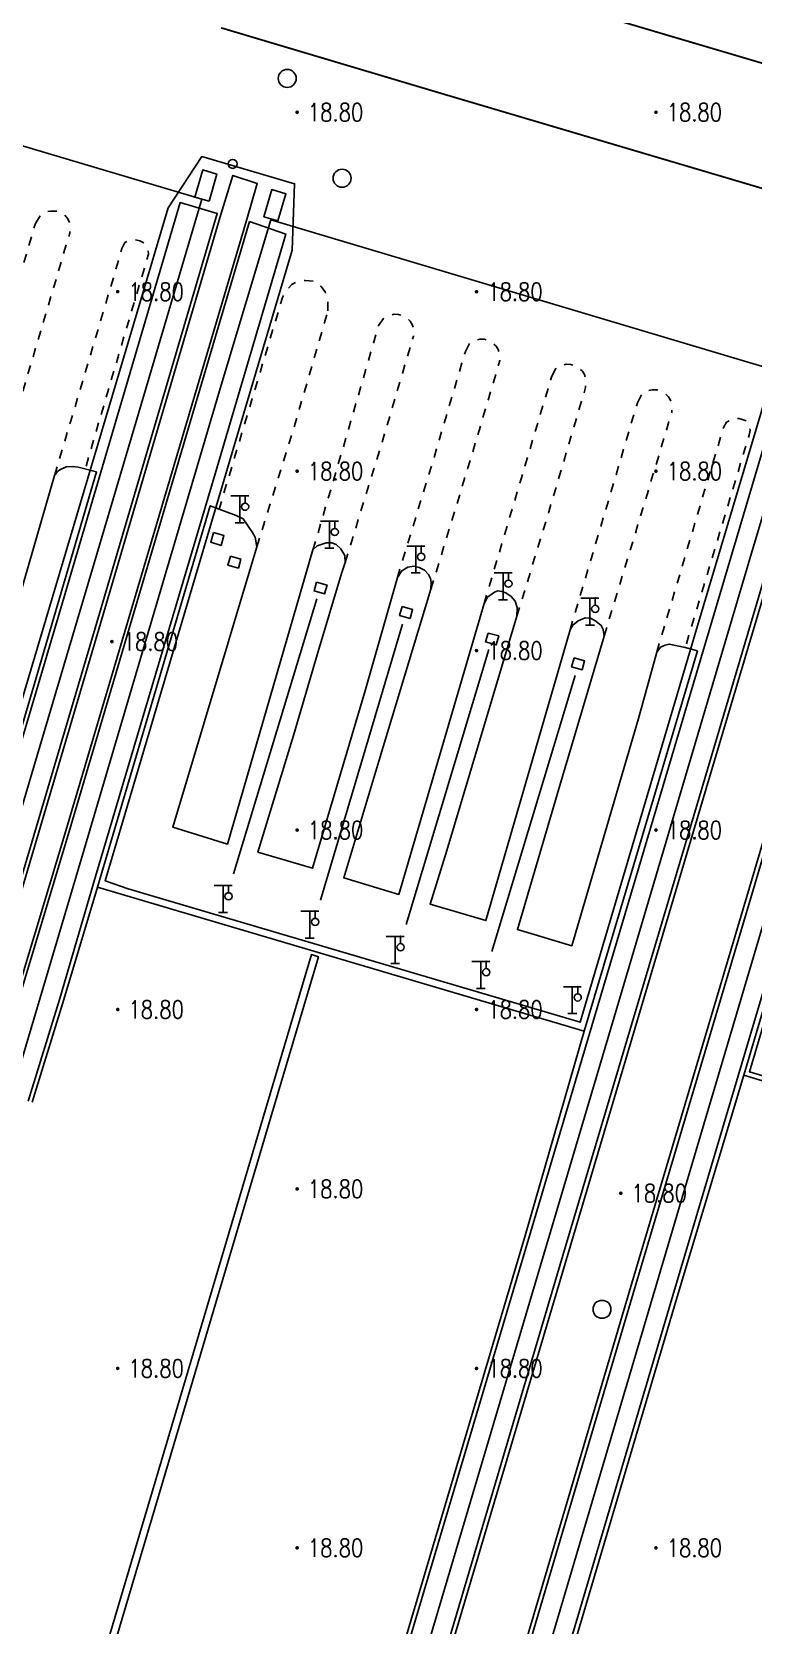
# Model space of a CAD drawing. Extents: x 404846 to 408477, y 3390929 to 3392894.
# Drawn here: x 406426.6 to 406466.8, y 3391940.1 to 3392028.9 of the extents above; entities that cross this region are included whole.
import ezdxf
from ezdxf.enums import TextEntityAlignment as Align

# ---------------------------------------------------------------- set-up
doc = ezdxf.new("R2010")
doc.units = 0
doc.header["$LTSCALE"] = 0.5
doc.header["$PDSIZE"] = 0.2
doc.linetypes.add('X6', pattern=[2, 1, -1])
doc.layers.get('0').update_dxf_attribs({"linetype": 'CONTINUOUS'})
for name, color, linetype in [('3221', 6, 'CONTINUOUS'), ('DLSS', 4, 'CONTINUOUS'), ('DMTZ', 3, 'CONTINUOUS'), ('FZTZ', 7, 'CONTINUOUS'), ('GCD', 1, 'CONTINUOUS'), ('GXYZ', 2, 'CONTINUOUS'), ('JMD', 6, 'CONTINUOUS'), ('SXSS', 5, 'CONTINUOUS'), ('ZBTZ', 3, 'CONTINUOUS')]:
    doc.layers.add(name, color=color, linetype=linetype)
doc.styles.add('HZ', font='rs.shx', dxfattribs={"width": 0.8, "bigfont": 'hztxt.shx'})
doc.linetypes.add('10422', pattern='A,0.75,[150,AAA.SHX,S=0.5,R=0,X=0,Y=0.5],1.5,[177,AAA.SHX,S=1,R=0,X=0,Y=0.4],0.75', length=3)
doc.linetypes.add('1161', pattern='A,0,[149,AAA.SHX,S=0.15,R=0,X=0,Y=0],-1.6', length=1.6)
doc.linetypes.add('444', pattern='A,4.5,[145,AAA.SHX,S=1,R=0,X=0,Y=1],4.5,-0.5,[146,AAA.SHX,S=1,R=0,X=0,Y=0],-0.5', length=10)

# ---------------------------------------------------------------- blocks, each defined once
blk = doc.blocks.new('gc063')
for p, q in [((-1, 3), (1, 3)), ((0, 0), (0, 3)), ((0.6, 3), (0.6, 2.2)), ((-0.5, 0), (0.5, 0))]:
    blk.add_line(p, q)
blk.add_circle((0.6, 1.8), 0.4)
blk.add_point((0.6, 3))
blk.add_point((0.6, 3))
blk = doc.blocks.new('GC200')
at = {"linetype": 'Continuous', "const_width": 0.2, "flags": 128}
blk.add_lwpolyline([(-0.1, 0, 1), (0.1, 0, 1)], format="xyb", close=True, dxfattribs=at)
blk = doc.blocks.new('gc170')
at = {"linetype": 'Continuous'}
blk.add_circle((0, 0), 0.5, dxfattribs=at)
blk = doc.blocks.new('gc188')
blk.add_circle((0, 0), 1)

msp = doc.modelspace()

# ---------------------------------------------------------------- linework, layer by layer
at = {"layer": '3221', "color": 6}
for points in [[(406408.206, 3391925.61, 18.706), (406415.012, 3391948.502, 18.91), (406421.312, 3391969.747, 18.91), (406426.414, 3391987.021, 18.91), (406432.267, 3392006.784, 18.766), (406436.05, 3392019.533, 18.696), (406406.331, 3392028.353, 18.696), (406402.545, 3392015.595, 18.766), (406396.687, 3391995.813, 18.91), (406391.586, 3391978.544, 18.91), (406385.294, 3391957.326, 18.91), (406378.486, 3391934.427, 18.706)], [(406448.421, 3391938.186, 18.769), (406459.185, 3391974.446, 18.769), (406466.823, 3392000.308, 18.734), (406469.598, 3392009.529, 18.743), (406439.892, 3392018.393, 18.743), (406437.115, 3392009.166, 18.734), (406429.461, 3391983.247, 18.769), (406418.703, 3391947.009, 18.769)], [(406467.948, 3391872.153, 18.794), (406472.891, 3391888.758, 18.592), (406479.048, 3391909.516, 18.592), (406484.657, 3391928.483, 18.663), (406493.475, 3391958.236, 18.743), (406500.508, 3391981.963, 18.743), (406505.554, 3391998.929, 18.743), (406475.84, 3392007.766, 18.743), (406470.79, 3391990.786, 18.743), (406463.753, 3391967.045, 18.743), (406454.933, 3391937.283, 18.663), (406449.324, 3391918.319, 18.592), (406443.175, 3391897.587, 18.592), (406438.237, 3391880.997, 18.794)]]:
    msp.add_polyline3d(points, dxfattribs=at)
at = {"layer": 'DLSS', "linetype": 'Continuous', "const_width": 0.1, "elevation": 18.583, "flags": 128}
for points in [[(406484.011, 3392022.168), (406451.368, 3392031.815), (406439.032, 3392035.491)], [(406482.119, 3392015.748), (406449.466, 3392025.407), (406437.123, 3392029.084)]]:
    msp.add_lwpolyline(points, dxfattribs=at)
at = {"layer": 'DLSS', "linetype": 'X6', "flags": 128}
for points, elevation in [([(406426.768, 3392018.182), (406426.94, 3392018.459), (406427.094, 3392018.666), (406427.385, 3392018.83), (406427.606, 3392018.872), (406427.977, 3392018.859), (406428.21, 3392018.785), (406428.419, 3392018.639), (406428.574, 3392018.447), (406428.669, 3392018.241), (406428.735, 3392018.044), (406428.682, 3392017.648)], 18.747), ([(406423, 3392005.453), (406424.633, 3392010.855), (406426.768, 3392018.182)], 18.666), ([(406424.923, 3392005.003), (406427.189, 3392012.601), (406428.682, 3392017.648)], 18.684), ([(406431.596, 3392016.785), (406431.759, 3392017.119), (406431.963, 3392017.242), (406432.287, 3392017.275), (406432.589, 3392017.209), (406432.778, 3392017.12), (406432.89, 3392017.024), (406433.037, 3392016.731), (406433.075, 3392016.471), (406431.65, 3392011.669), (406429.54, 3392004.495)], 18.744), ([(406427.835, 3392004.135), (406430.102, 3392011.735), (406431.596, 3392016.785)], 18.684), ([(406443.072, 3392013.317), (406443.08, 3392013.925), (406442.917, 3392014.376), (406442.687, 3392014.692), (406442.248, 3392014.964), (406441.8, 3392015.011), (406441.358, 3392014.954), (406441.065, 3392014.772), (406440.712, 3392014.397), (406440.542, 3392014.059), (406437.011, 3392002.263)], 18.761), ([(406439.115, 3392000.163), (406441.316, 3392007.274), (406443.072, 3392013.317)], 18.941), ([(406445.902, 3392012.495), (406446.177, 3392012.885), (406446.408, 3392013.037), (406446.763, 3392013.12), (406447.016, 3392013.113), (406447.269, 3392013.039), (406447.444, 3392012.947), (406447.666, 3392012.73), (406447.776, 3392012.549), (406447.855, 3392012.32), (406447.84, 3392011.904)], 18.909), ([(406442.242, 3391999.987), (406444.138, 3392006.428), (406445.902, 3392012.495)], 18.941), ([(406444.032, 3391999.297), (406446.003, 3392005.687), (406447.84, 3392011.904)], 18.885), ([(406450.734, 3392011.049), (406450.96, 3392011.5), (406451.191, 3392011.652), (406451.546, 3392011.736), (406451.798, 3392011.728), (406452.052, 3392011.654), (406452.226, 3392011.562), (406452.449, 3392011.345), (406452.558, 3392011.164), (406452.638, 3392010.935), (406452.655, 3392010.538)], 18.907), ([(406446.944, 3391998.446), (406448.891, 3392004.814), (406450.734, 3392011.049)], 18.878), ([(406448.813, 3391997.8), (406450.88, 3392004.572), (406452.655, 3392010.538)], 18.919), ([(406455.549, 3392009.677), (406455.771, 3392010.101), (406456.002, 3392010.253), (406456.356, 3392010.336), (406456.609, 3392010.329), (406456.863, 3392010.255), (406457.037, 3392010.163), (406457.259, 3392009.946), (406457.369, 3392009.765), (406457.449, 3392009.536), (406457.436, 3392009.041)], 18.886), ([(406451.775, 3391996.998), (406453.771, 3392003.701), (406455.549, 3392009.677)], 18.919), ([(406453.609, 3391996.301), (406455.388, 3392002.119), (406457.436, 3392009.041)], 18.822), ([(406456.57, 3391995.541), (406458.27, 3392001.253), (406460.321, 3392008.187)], 18.822), ([(406460.321, 3392008.187), (406460.566, 3392008.678), (406460.797, 3392008.829), (406461.151, 3392008.913), (406461.404, 3392008.905), (406461.658, 3392008.831), (406461.832, 3392008.739), (406462.054, 3392008.522), (406462.164, 3392008.342), (406462.244, 3392008.112), (406462.241, 3392007.675)], 18.882), ([(406458.467, 3391995.184), (406461.192, 3392004.165), (406462.241, 3392007.675)], 18.82), ([(406465.122, 3392006.815), (406465.298, 3392007.107), (406465.611, 3392007.298), (406465.989, 3392007.31), (406466.381, 3392007.187), (406466.534, 3392006.989), (406466.609, 3392006.665), (406466.549, 3392006.385), (406462.989, 3391994.556)], 18.82), ([(406461.401, 3391994.294), (406464.071, 3392003.298), (406465.122, 3392006.815)], 18.82)]:
    msp.add_lwpolyline(points, dxfattribs=dict(at, elevation=elevation))
at = {"layer": 'DMTZ', "linetype": '10422', "elevation": 18.887, "flags": 128}
msp.add_lwpolyline([(406405.604, 3392010.241), (406403.581, 3392003.461), (406400.919, 3391994.444), (406403.9, 3391993.564), (406408.504, 3392009.37), (406408.713, 3392009.796), (406408.974, 3392010.174), (406409.384, 3392010.366), (406409.81, 3392010.379), (406410.016, 3392010.304), (406410.304, 3392010.112), (406410.495, 3392009.758), (406410.548, 3392009.36), (406408.967, 3392004.001), (406405.689, 3391993.026), (406408.713, 3391992.161), (406411.639, 3392002.202), (406413.469, 3392008.486), (406413.679, 3392008.757), (406414.076, 3392008.907), (406414.509, 3392008.968), (406414.809, 3392008.874), (406415.11, 3392008.637), (406415.24, 3392008.361), (406415.299, 3392008.042), (406415.252, 3392007.595), (406413.217, 3392000.878), (406410.457, 3391991.599), (406413.521, 3391990.71), (406415.483, 3391997.571), (406418.177, 3392006.728), (406418.348, 3392007.052), (406418.552, 3392007.306), (406418.851, 3392007.515), (406419.215, 3392007.587), (406419.507, 3392007.502), (406419.819, 3392007.311), (406420.027, 3392007.082), (406420.107, 3392006.77), (406420.103, 3392006.329), (406416.723, 3391994.97), (406415.287, 3391990.216), (406418.283, 3391989.292), (406421.047, 3391998.818), (406423, 3392005.453), (406423.257, 3392005.881), (406423.628, 3392006.03), (406424.026, 3392006.112), (406424.233, 3392006.078), (406424.459, 3392006.007), (406424.686, 3392005.873), (406424.801, 3392005.681), (406424.939, 3392005.296), (406424.923, 3392005.003), (406422.861, 3391997.929), (406420.073, 3391988.792), (406423.051, 3391987.908), (406425.896, 3391997.445), (406427.835, 3392004.135), (406427.997, 3392004.354), (406428.137, 3392004.456), (406428.484, 3392004.613), (406428.852, 3392004.635), (406429.148, 3392004.595), (406430.172, 3392004.336), (406423.971, 3391983.229), (406416.255, 3391985.38), (406396.701, 3391991.199), (406400.656, 3392004.752), (406402.921, 3392012.34), (406404.579, 3392011.869), (406404.674, 3392011.788), (406405.294, 3392010.972), (406405.499, 3392010.529), (406405.604, 3392010.241)], close=True, dxfattribs=at)
at = {"layer": 'DMTZ', "linetype": '10422', "flags": 128}
for points, elevation in [([(406463.675, 3391994.37), (406457.355, 3391973.167), (406441.473, 3391977.866), (406430.226, 3391981.198), (406436.514, 3392002.448), (406437.959, 3392001.911), (406438.35, 3392001.723), (406438.868, 3392000.956), (406439.026, 3392000.705), (406439.115, 3392000.163)], 19.185), ([(406439.115, 3392000.163), (406434.43, 3391984.531), (406437.477, 3391983.601), (406442.242, 3391999.987), (406442.478, 3392000.217), (406442.979, 3392000.38), (406443.292, 3392000.387), (406443.541, 3392000.296), (406443.801, 3392000.042), (406444.015, 3391999.675), (406444.032, 3391999.297), (406443.839, 3391998.683)], 19.172), ([(406443.839, 3391998.683), (406442.481, 3391994.15), (406441.165, 3391989.646), (406439.175, 3391983.148), (406442.217, 3391982.248), (406445.14, 3391992.089), (406446.944, 3391998.446), (406447.185, 3391998.832), (406447.534, 3391999.033), (406447.863, 3391999.078), (406448.156, 3391999.01), (406448.456, 3391998.858), (406448.689, 3391998.627), (406448.8, 3391998.401), (406448.823, 3391998.187), (406448.813, 3391997.8), (406445.916, 3391988.225), (406443.958, 3391981.71), (406447.021, 3391980.796), (406451.775, 3391996.998), (406451.972, 3391997.36), (406452.364, 3391997.633), (406452.551, 3391997.706), (406452.767, 3391997.679), (406452.997, 3391997.596), (406453.293, 3391997.401), (406453.504, 3391997.129), (406453.63, 3391996.783), (406453.609, 3391996.301), (406449.701, 3391983.239), (406448.768, 3391980.242), (406451.884, 3391979.333), (406456.57, 3391995.541), (406456.728, 3391995.803), (406457.031, 3391996.036), (406457.413, 3391996.207), (406457.706, 3391996.179), (406458.014, 3391996.027), (406458.312, 3391995.787), (406458.42, 3391995.552), (406458.467, 3391995.184), (406455.949, 3391986.683), (406453.634, 3391978.829), (406456.669, 3391977.929), (406460.382, 3391990.587), (406461.401, 3391994.294), (406461.613, 3391994.566), (406461.867, 3391994.683), (406462.096, 3391994.739), (406462.989, 3391994.556), (406462.93, 3391994.567), (406463.675, 3391994.37)], 19.096), ([(406499.581, 3391983.71), (406493.343, 3391962.615), (406475.352, 3391967.949), (406466.247, 3391970.727), (406472.498, 3391991.792)], 19.201)]:
    msp.add_lwpolyline(points, dxfattribs=dict(at, elevation=elevation))
at = {"layer": 'FZTZ', "linetype": 'Continuous', "elevation": 20.736, "flags": 128}
msp.add_lwpolyline([(406436.705, 3392000.964), (406437.281, 3392000.791), (406437.116, 3392000.241), (406436.539, 3392000.414), (406436.705, 3392000.964)], close=True, dxfattribs=at)
at = {"layer": 'JMD', "linetype": '444', "flags": 128}
for points, elevation in [([(406366.535, 3392042.441), (406371.669, 3392040.921), (406371.573, 3392037.209), (406366.412, 3392019.583), (406361.15, 3392002.116), (406370.682, 3391999.262), (406387.699, 3391994.242), (406393.812, 3392014.638), (406398.176, 3392029.486), (406400.02, 3392032.531), (406407.578, 3392030.362), (406407.435, 3392026.751), (406403.104, 3392011.814), (406397.025, 3391991.491), (406423.613, 3391983.609), (406434.164, 3392019.052), (406436.038, 3392021.908), (406441.214, 3392020.396), (406441.075, 3392016.699), (406430.663, 3391981.543), (406431.94, 3391981.102)], 20.425), ([(406431.94, 3391981.102), (406457.133, 3391973.669), (406463.668, 3391995.759), (406467.574, 3392008.842), (406469.465, 3392011.845), (406477.061, 3392009.631), (406476.949, 3392005.993), (406466.565, 3391970.908), (406493.031, 3391962.946), (406500.206, 3391986.797), (406503.522, 3391998.426), (406505.399, 3392001.267), (406510.627, 3391999.761), (406510.611, 3391996.146), (406503.977, 3391973.425), (406500.117, 3391960.855), (406517.819, 3391955.645)], 20.53), ([(406437.809, 3391981.94), (406442.453, 3391997.265)], 20.167), ([(406447.231, 3391995.855), (406442.657, 3391980.466)], 20.167), ([(406447.43, 3391979.113), (406452.045, 3391994.434)], 20.167), ([(406456.864, 3391992.991), (406452.213, 3391977.619)], 20.167)]:
    msp.add_lwpolyline(points, dxfattribs=dict(at, elevation=elevation))
at = {"layer": 'JMD', "linetype": 'Continuous', "flags": 128}
for points, elevation in [([(406437.638, 3391999.64), (406438.225, 3391999.475), (406438.085, 3391998.977), (406437.498, 3391999.142), (406437.638, 3391999.64)], 20.698), ([(406442.445, 3391998.2), (406443.032, 3391998.035), (406442.892, 3391997.537), (406442.305, 3391997.702), (406442.445, 3391998.2)], 20.698), ([(406447.204, 3391996.832), (406447.791, 3391996.667), (406447.651, 3391996.169), (406447.064, 3391996.334), (406447.204, 3391996.832)], 20.698), ([(406452.006, 3391995.358), (406452.593, 3391995.193), (406452.453, 3391994.695), (406451.865, 3391994.86), (406452.006, 3391995.358)], 20.787), ([(406456.792, 3391993.972), (406457.379, 3391993.806), (406457.239, 3391993.309), (406456.652, 3391993.474), (406456.792, 3391993.972)], 20.787)]:
    msp.add_lwpolyline(points, close=True, dxfattribs=dict(at, elevation=elevation))
at = {"layer": 'SXSS', "linetype": 'Continuous', "elevation": 18.514, "flags": 128}
msp.add_lwpolyline([(406417.53, 3391892.88), (406418.995, 3391897.892), (406427.757, 3391927.491), (406434.182, 3391949.132), (406439.894, 3391968.382), (406442.543, 3391977.322), (406442.158, 3391977.436), (406439.509, 3391968.496), (406433.797, 3391949.246), (406427.372, 3391927.605), (406418.609, 3391898.005), (406417.144, 3391892.993)], dxfattribs=at)
at = {"layer": 'ZBTZ', "linetype": '1161', "flags": 128}
for points, elevation in [([(406424.126, 3391969.939), (406428.411, 3391984.157), (406438.536, 3392018.344), (406439.131, 3392020.412), (406437.781, 3392020.857), (406437.111, 3392018.678), (406430.548, 3391996.39), (406422.72, 3391970.002), (406414.986, 3391943.857)], 18.921), ([(406414.782, 3391943.917), (406422.516, 3391970.062), (406430.344, 3391996.45), (406436.907, 3392018.738), (406434.845, 3392019.345), (406428.283, 3391997.06), (406420.455, 3391970.673), (406412.678, 3391944.542)], 18.926), ([(406424.302, 3391969.885), (406428.588, 3391984.105), (406438.712, 3392018.292)], 18.975), ([(406438.712, 3392018.292), (406440.728, 3392017.591), (406436.782, 3392004.235), (406430.126, 3391981.788), (406428.126, 3391975), (406426.358, 3391969.277)], 18.859), ([(406436.719, 3391880.375), (406444.804, 3391907.564), (406453.497, 3391937.081), (406460.02, 3391959.124), (406466.43, 3391980.674), (406474.398, 3392007.596), (406475.06, 3392009.744), (406471.331, 3392010.867), (406470.713, 3392008.727), (406464.162, 3391986.689), (406456.557, 3391961.102), (406447.406, 3391930.255), (406437.295, 3391896.188), (406432.921, 3391881.36)], 18.788), ([(406432.688, 3391881.429), (406437.061, 3391896.257), (406447.172, 3391930.324), (406456.324, 3391961.171), (406463.929, 3391986.758), (406470.48, 3392008.796), (406468.457, 3392009.397), (406461.906, 3391987.359), (406454.301, 3391961.772), (406445.149, 3391930.924), (406435.038, 3391896.855), (406430.664, 3391882.026)], 18.744), ([(406436.943, 3391880.308), (406445.027, 3391907.498), (406453.72, 3391937.015), (406460.243, 3391959.058), (406466.653, 3391980.608), (406474.621, 3392007.53), (406476.684, 3392006.92), (406468.715, 3391979.996), (406462.306, 3391958.446), (406455.783, 3391936.406), (406447.09, 3391906.888), (406439.005, 3391879.695)], 18.842), ([(406426.582, 3391969.207), (406428.35, 3391974.932), (406430.226, 3391981.198)], 18.876), ([(406457.355, 3391973.167), (406454.08, 3391961.837), (406444.929, 3391930.99), (406434.817, 3391896.921), (406430.443, 3391882.091)], 18.767), ([(406439.248, 3391879.623), (406447.333, 3391906.816), (406456.026, 3391936.334), (406462.549, 3391958.374), (406466.247, 3391970.727)], 18.87)]:
    msp.add_lwpolyline(points, dxfattribs=dict(at, elevation=elevation))
at = {"layer": 'ZBTZ', "linetype": '1161', "elevation": 18.83, "flags": 128}
for points in [[(406436.447, 3392019.426), (406435.663, 3392019.653), (406436.102, 3392021.162), (406436.885, 3392020.935), (406436.447, 3392019.426)], [(406440.287, 3392018.332), (406439.503, 3392018.56), (406439.941, 3392020.069), (406440.725, 3392019.842), (406440.287, 3392018.332)]]:
    msp.add_lwpolyline(points, close=True, dxfattribs=at)

# ---------------------------------------------------------------- block references
at = {"layer": 'DLSS', "linetype": 'Continuous', "xscale": 0.5, "yscale": 0.5}
for p in [(406438.158, 3392001.498, 18.906), (406443.155, 3392000.089, 18.864), (406447.972, 3391998.705, 18.814), (406452.835, 3391997.209, 18.869), (406457.674, 3391995.803, 18.953), (406437.233, 3391979.788, 18.774), (406442.062, 3391978.359, 18.774), (406446.822, 3391976.948, 18.821), (406451.597, 3391975.557, 19.06), (406456.697, 3391974.151, 19.086)]:
    msp.add_blockref('gc063', p, dxfattribs=at)
at = {"layer": 'GCD', "linetype": 'Continuous'}
ref = msp.add_blockref('GC200', (406441.358, 3392024.379, 18.8), dxfattribs=dict(at, xscale=0.5, yscale=0.5, zscale=0.5))
ref.add_attrib('height', '18.80', dxfattribs={"linetype": 'Continuous', "height": 1, "style": 'HZ', "width": 0.8}).set_placement((406441.958, 3392024.379, 18.8), align=Align.MIDDLE_LEFT)
ref = msp.add_blockref('GC200', (406461.358, 3392024.379, 18.8), dxfattribs=dict(at, xscale=0.5, yscale=0.5, zscale=0.5))
ref.add_attrib('height', '18.80', dxfattribs={"linetype": 'Continuous', "height": 1, "style": 'HZ', "width": 0.8}).set_placement((406461.958, 3392024.379, 18.8), align=Align.MIDDLE_LEFT)
ref = msp.add_blockref('GC200', (406431.358, 3392014.379, 18.8), dxfattribs=dict(at, xscale=0.5, yscale=0.5, zscale=0.5))
ref.add_attrib('height', '18.80', dxfattribs={"linetype": 'Continuous', "height": 1, "style": 'HZ', "width": 0.8}).set_placement((406431.958, 3392014.379, 18.8), align=Align.MIDDLE_LEFT)
ref = msp.add_blockref('GC200', (406451.358, 3392014.379, 18.8), dxfattribs=dict(at, xscale=0.5, yscale=0.5, zscale=0.5))
ref.add_attrib('height', '18.80', dxfattribs={"linetype": 'Continuous', "height": 1, "style": 'HZ', "width": 0.8}).set_placement((406451.958, 3392014.379, 18.8), align=Align.MIDDLE_LEFT)
ref = msp.add_blockref('GC200', (406441.358, 3392004.379, 18.8), dxfattribs=dict(at, xscale=0.5, yscale=0.5, zscale=0.5))
ref.add_attrib('height', '18.80', dxfattribs={"linetype": 'Continuous', "height": 1, "style": 'HZ', "width": 0.8}).set_placement((406441.958, 3392004.379, 18.8), align=Align.MIDDLE_LEFT)
ref = msp.add_blockref('GC200', (406461.358, 3392004.379, 18.8), dxfattribs=dict(at, xscale=0.5, yscale=0.5, zscale=0.5))
ref.add_attrib('height', '18.80', dxfattribs={"linetype": 'Continuous', "height": 1, "style": 'HZ', "width": 0.8}).set_placement((406461.958, 3392004.379, 18.8), align=Align.MIDDLE_LEFT)
ref = msp.add_blockref('GC200', (406431.034, 3391994.882, 18.8), dxfattribs=dict(at, xscale=0.5, yscale=0.5, zscale=0.5))
ref.add_attrib('height', '18.80', dxfattribs={"linetype": 'Continuous', "height": 1, "style": 'HZ', "width": 0.8}).set_placement((406431.634, 3391994.882, 18.8), align=Align.MIDDLE_LEFT)
ref = msp.add_blockref('GC200', (406451.358, 3391994.379, 18.8), dxfattribs=dict(at, xscale=0.5, yscale=0.5, zscale=0.5))
ref.add_attrib('height', '18.80', dxfattribs={"linetype": 'Continuous', "height": 1, "style": 'HZ', "width": 0.8}).set_placement((406451.958, 3391994.379, 18.8), align=Align.MIDDLE_LEFT)
ref = msp.add_blockref('GC200', (406441.358, 3391984.379, 18.8), dxfattribs=dict(at, xscale=0.5, yscale=0.5, zscale=0.5))
ref.add_attrib('height', '18.80', dxfattribs={"linetype": 'Continuous', "height": 1, "style": 'HZ', "width": 0.8}).set_placement((406441.958, 3391984.379, 18.8), align=Align.MIDDLE_LEFT)
ref = msp.add_blockref('GC200', (406461.358, 3391984.379, 18.8), dxfattribs=dict(at, xscale=0.5, yscale=0.5, zscale=0.5))
ref.add_attrib('height', '18.80', dxfattribs={"linetype": 'Continuous', "height": 1, "style": 'HZ', "width": 0.8}).set_placement((406461.958, 3391984.379, 18.8), align=Align.MIDDLE_LEFT)
ref = msp.add_blockref('GC200', (406431.358, 3391974.379, 18.8), dxfattribs=dict(at, xscale=0.5, yscale=0.5, zscale=0.5))
ref.add_attrib('height', '18.80', dxfattribs={"linetype": 'Continuous', "height": 1, "style": 'HZ', "width": 0.8}).set_placement((406431.958, 3391974.379, 18.8), align=Align.MIDDLE_LEFT)
ref = msp.add_blockref('GC200', (406451.358, 3391974.379, 18.8), dxfattribs=dict(at, xscale=0.5, yscale=0.5, zscale=0.5))
ref.add_attrib('height', '18.80', dxfattribs={"linetype": 'Continuous', "height": 1, "style": 'HZ', "width": 0.8}).set_placement((406451.958, 3391974.379, 18.8), align=Align.MIDDLE_LEFT)
ref = msp.add_blockref('GC200', (406441.358, 3391964.379, 18.8), dxfattribs=dict(at, xscale=0.5, yscale=0.5, zscale=0.5))
ref.add_attrib('height', '18.80', dxfattribs={"linetype": 'Continuous', "height": 1, "style": 'HZ', "width": 0.8}).set_placement((406441.958, 3391964.379, 18.8), align=Align.MIDDLE_LEFT)
ref = msp.add_blockref('GC200', (406459.398, 3391964.138, 18.8), dxfattribs=dict(at, xscale=0.5, yscale=0.5, zscale=0.5))
ref.add_attrib('height', '18.80', dxfattribs={"linetype": 'Continuous', "height": 1, "style": 'HZ', "width": 0.8}).set_placement((406459.998, 3391964.138, 18.8), align=Align.MIDDLE_LEFT)
ref = msp.add_blockref('GC200', (406431.358, 3391954.379, 18.8), dxfattribs=dict(at, xscale=0.5, yscale=0.5, zscale=0.5))
ref.add_attrib('height', '18.80', dxfattribs={"linetype": 'Continuous', "height": 1, "style": 'HZ', "width": 0.8}).set_placement((406431.958, 3391954.379, 18.8), align=Align.MIDDLE_LEFT)
ref = msp.add_blockref('GC200', (406451.358, 3391954.379, 18.8), dxfattribs=dict(at, xscale=0.5, yscale=0.5, zscale=0.5))
ref.add_attrib('height', '18.80', dxfattribs={"linetype": 'Continuous', "height": 1, "style": 'HZ', "width": 0.8}).set_placement((406451.958, 3391954.379, 18.8), align=Align.MIDDLE_LEFT)
ref = msp.add_blockref('GC200', (406441.358, 3391944.379, 18.8), dxfattribs=dict(at, xscale=0.5, yscale=0.5, zscale=0.5))
ref.add_attrib('height', '18.80', dxfattribs={"linetype": 'Continuous', "height": 1, "style": 'HZ', "width": 0.8}).set_placement((406441.958, 3391944.379, 18.8), align=Align.MIDDLE_LEFT)
ref = msp.add_blockref('GC200', (406461.358, 3391944.379, 18.8), dxfattribs=dict(at, xscale=0.5, yscale=0.5, zscale=0.5))
ref.add_attrib('height', '18.80', dxfattribs={"linetype": 'Continuous', "height": 1, "style": 'HZ', "width": 0.8}).set_placement((406461.958, 3391944.379, 18.8), align=Align.MIDDLE_LEFT)
at = {"layer": 'GXYZ', "linetype": 'Continuous', "xscale": 0.5, "yscale": 0.5}
for name, p in [('gc188', (406440.806, 3392026.264, 18.856)), ('gc170', (406437.767, 3392021.504, 18.911)), ('gc188', (406443.864, 3392020.703, 18.642)), ('gc188', (406458.351, 3391957.67, 18.981))]:
    msp.add_blockref(name, p, dxfattribs=at)

doc.saveas('drawing.dxf')
